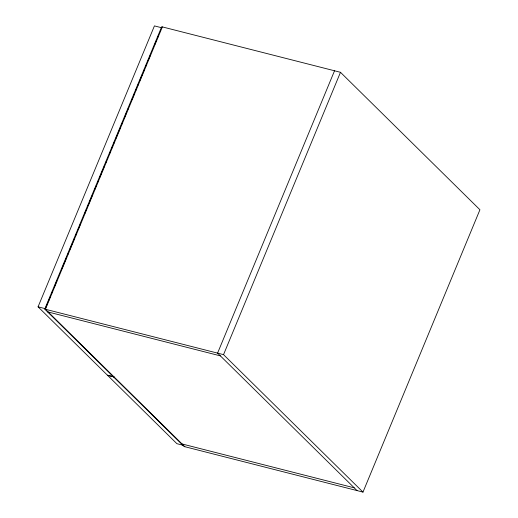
<?xml version="1.0" encoding="UTF-8"?>
<svg xmlns="http://www.w3.org/2000/svg" width="518" height="518" viewBox="0 0 518 518"><rect width="100%" height="100%" fill="white"/><g stroke="black" fill="none" stroke-linecap="round" stroke-linejoin="round"><path stroke-width="0.78" d="M183.443 445.35L176.891 443.68L38.067 306.831L154.429 25.9L161.713 27.758M44.749 309.091L161.7 26.742L340.488 72.3L479.933 209.758L362.982 492.1L184.194 446.548L44.749 309.091L223.536 354.642L362.982 492.1M45.655 307.945L47.514 303.457M48.135 301.962L49.061 299.721M49.683 298.226L50.609 295.985M51.845 293L52.467 291.504M54.325 287.024L55.251 284.777M55.873 283.288L56.799 281.041M62.063 268.343L65.158 260.871M65.773 259.376L66.705 257.135M67.321 255.639L68.557 252.654M69.49 250.408L71.348 245.927M71.963 244.431L72.896 242.191M73.511 240.695L74.443 238.455M75.68 235.47L76.295 233.974M78.153 229.487L79.079 227.247M79.701 225.751L80.627 223.511M84.343 214.549L85.269 212.302M85.891 210.813L86.817 208.566M88.06 205.581L88.986 203.341M89.608 201.845L90.533 199.605M91.155 198.109L92.392 195.118M94.25 190.637L95.176 188.397M95.798 186.901L96.724 184.661M97.339 183.165L98.271 180.924M99.508 177.933L101.366 173.452M101.981 171.957L102.914 169.716M103.529 168.22L104.461 165.98M105.698 162.995L106.319 161.499M109.719 153.276L110.651 151.036M111.888 148.051L112.814 145.811M113.436 144.315L114.361 142.074M115.605 139.083L117.456 134.602M118.078 133.107L119.004 130.866M119.626 129.37L120.552 127.13M121.173 125.634L122.41 122.643M124.268 118.162L125.194 115.922M125.816 114.426L126.742 112.186M127.363 110.69L128.289 108.45M132.006 99.482L132.932 97.242M133.553 95.746L134.479 93.505M135.716 90.52L136.648 88.274M137.264 86.784L138.5 83.793M139.433 81.553L141.291 77.065M141.906 75.576L142.838 73.336M143.454 71.84L144.386 69.6M145.623 66.608L146.238 65.113M148.096 60.632L149.029 58.392M149.644 56.896L150.576 54.655M154.286 45.688L155.219 43.447M155.834 41.952L156.76 39.711M157.381 38.215L158.307 35.975M162.361 26.91L45.409 309.259L184.855 446.717M334.531 70.778L217.579 353.121L357.025 490.578M223.536 354.642L340.488 72.3M38.067 306.831L45.351 308.689M47.533 311.836L220.37 355.872M107.401 375.181L113.954 376.851M107.556 375.33L114.109 377M181.404 443.796L354.234 487.833"/></g></svg>
